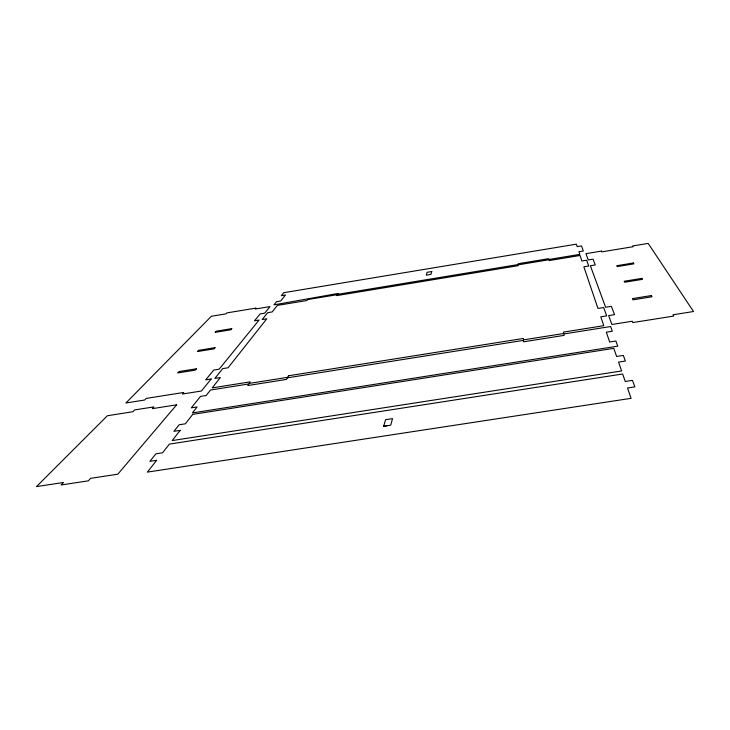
<?xml version="1.0" encoding="UTF-8"?>
<svg xmlns="http://www.w3.org/2000/svg" width="730" height="730" viewBox="0 0 730 730"><rect width="100%" height="100%" fill="white"/><g stroke="black" fill="none" stroke-linecap="round" stroke-linejoin="round"><path stroke-width="1.09" d="M383.661 426.265L385.568 419.704L392.53 418.628L390.732 425.179L383.661 426.265L387.192 425.727M431.749 271.542L430.955 274.38L426.238 275.164L427.105 272.308L431.749 271.542M287.365 377.839L286.416 379.418L247.762 385.549L248.875 383.943L210.486 390.039L206.161 395.505L200.522 396.399L191.306 407.86L197.118 406.948L192.392 412.934L617.726 346.166L615.874 341.019L609.659 341.996L606.32 332.168L612.342 331.21L610.654 326.529L563.834 333.966L564.117 335.38L523.51 341.822L523.41 340.381L287.365 377.839M288.487 375.777L287.547 377.337L249.112 383.433L250.217 381.854L212.193 387.895L220.369 377.538L214.848 378.423L222.723 368.623L228.098 367.756L266.806 318.773L262.17 319.539L267.691 312.677L272.208 311.929L277.373 305.396L306.956 300.514L307.613 299.574L337.251 294.683L336.694 295.613L518.264 265.665L518.2 264.826L548.896 259.761L549.06 260.583L580.021 255.482L581.892 261.002L586.655 260.218L588.736 265.994L583.854 266.797L597.952 308.452L603.673 307.54L606.676 315.88L600.781 316.82L603.783 325.69L563.46 332.095L563.733 333.491L523.492 339.879L523.392 338.455L288.487 375.777M337.99 293.46L337.433 294.382L518.181 264.552L518.127 263.722L548.677 258.675L548.841 259.488L579.812 254.378L578.917 251.731L583.343 251.001L581.518 245.91L577.184 246.63L576.344 244.158L283.733 292.703L281.379 295.641L285.503 294.957L280.712 301.015L276.497 301.709L273.978 304.848L337.99 293.46M156.649 460.32L147.369 472.118L631.076 398.334L627.508 388.004L634.854 386.873L632.463 380.366L625.254 381.48L622.663 374.006L169.406 444.096L162.562 452.792L155.919 453.814L149.887 461.36L156.649 460.32M180.21 430.353L172.171 440.573L621.613 370.959L618.556 362.116L625.382 361.058L623.32 355.419L616.604 356.468L613.802 348.347L192.766 414.385L185.356 423.811L179.142 424.787L173.904 431.339L180.21 430.353M211.171 378.998L201.416 391.006L182.445 394.017L183.796 392.448L146.192 398.425L144.695 400.013L125.907 402.987L211.381 316.254L225.99 313.845L226.875 312.896L256.111 308.078L255.308 309.009L270.027 306.582L264.671 313.17L260.154 313.918L254.469 320.798L259.086 320.041L219.155 369.179L213.79 370.037L205.659 379.883L211.171 378.998M176.651 404.812L117.822 474.181L90.593 478.342L88.348 480.833L61.101 484.985L63.483 482.484L36.5 486.6L107.392 415.744L132.924 411.72L134.603 409.941L153.921 406.884L152.324 408.654L176.651 404.812M196.498 368.769L195.302 370.137L177.673 372.957L178.941 371.588L196.498 368.769M215.049 347.662L213.99 348.867L197.419 351.55L198.533 350.345L215.049 347.662M231.766 328.646L230.753 329.805L215.113 332.36L216.189 331.201L231.766 328.646M601.447 251.111L585.944 253.666L588.252 259.953L593.025 259.168L595.26 264.944L590.369 265.747L605.599 307.257L611.329 306.345L614.551 314.657L608.647 315.597L611.904 324.476L632.207 321.255L632.782 322.569L673.754 316.063L672.996 314.776L693.5 311.518L648.185 243.4L632.572 245.974L633.01 246.731L601.785 251.877L601.447 251.111M633.421 262.992L616.759 265.711L617.169 266.587L633.895 263.849L633.421 262.992M641.926 278.376L624.186 281.251L624.661 282.245L642.464 279.353L641.926 278.376M651.324 295.568L632.39 298.606L632.965 299.829L651.99 296.781L651.324 295.568"/></g></svg>
